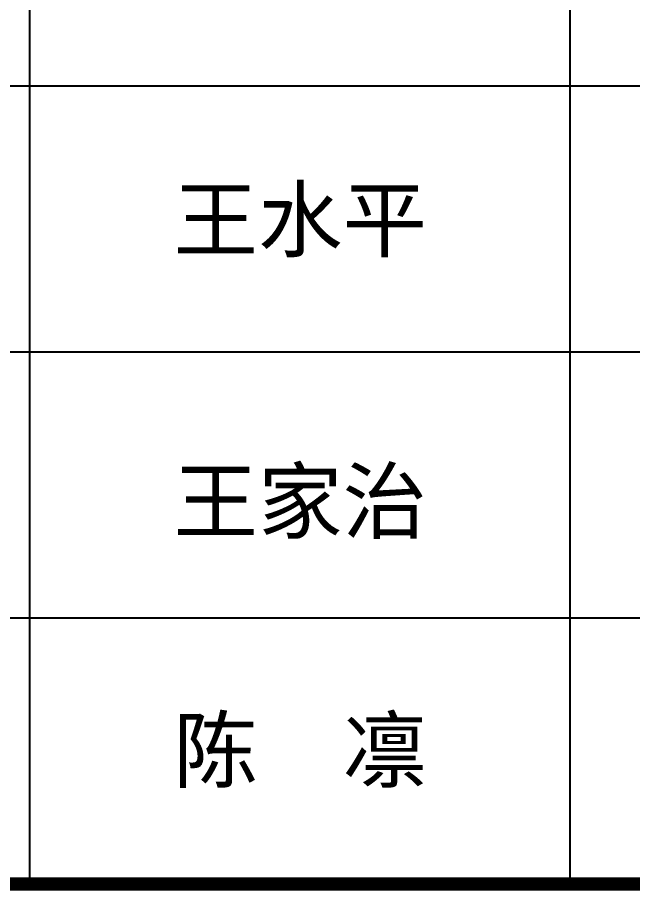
# Model space of a CAD drawing. Extents: x -522490 to 417652, y 450811 to 1108047.
# Drawn here: x 398159 to 400125, y 601336 to 604126 of the extents above; entities that cross this region are included whole.
import ezdxf

# ---------------------------------------------------------------- set-up
doc = ezdxf.new("R2010")
doc.units = 0
doc.header["$LTSCALE"] = 1000
doc.header["$MEASUREMENT"] = 0
doc.layers.add('PUB_TEXT', color=7, linetype='Continuous')
doc.layers.add('PUB_TITLE', color=4, linetype='Continuous')
doc.styles.add('TQ', font='')
doc.styles.get('TQ').set_extended_font_data('SimSun')

msp = doc.modelspace()

# ---------------------------------------------------------------- linework, layer by layer
at = {"layer": 'PUB_TITLE'}
for p, q in [((398199.5, 601357.6), (398199.5, 607307.6)), ((399925, 601357.6), (399925, 607307.6)), ((396142.5, 603907.6), (401752.5, 603907.6)), ((396142.5, 603057.6), (401752.5, 603057.6)), ((396142.5, 602207.6), (401752.5, 602207.6)), ((396142.5, 601357.6), (401752.5, 601357.6))]:
    msp.add_line(p, q, dxfattribs=at)
at = {"layer": 'PUB_TITLE', "lineweight": 40, "const_width": 42.5}
msp.add_lwpolyline([(396142.5, 601357.6), (401752.5, 601357.6)], dxfattribs=at)

# ---------------------------------------------------------------- texts
at = {"layer": 'PUB_TEXT', "style": 'TQ'}
for s, p in [('王水平', (398657.9, 603381.6)), ('王家治', (398657.9, 602481.6)), ('陈  凛', (398657.9, 601685.6))]:
    msp.add_text(s, height=198, dxfattribs=at).set_placement(p)

doc.saveas('drawing.dxf')
